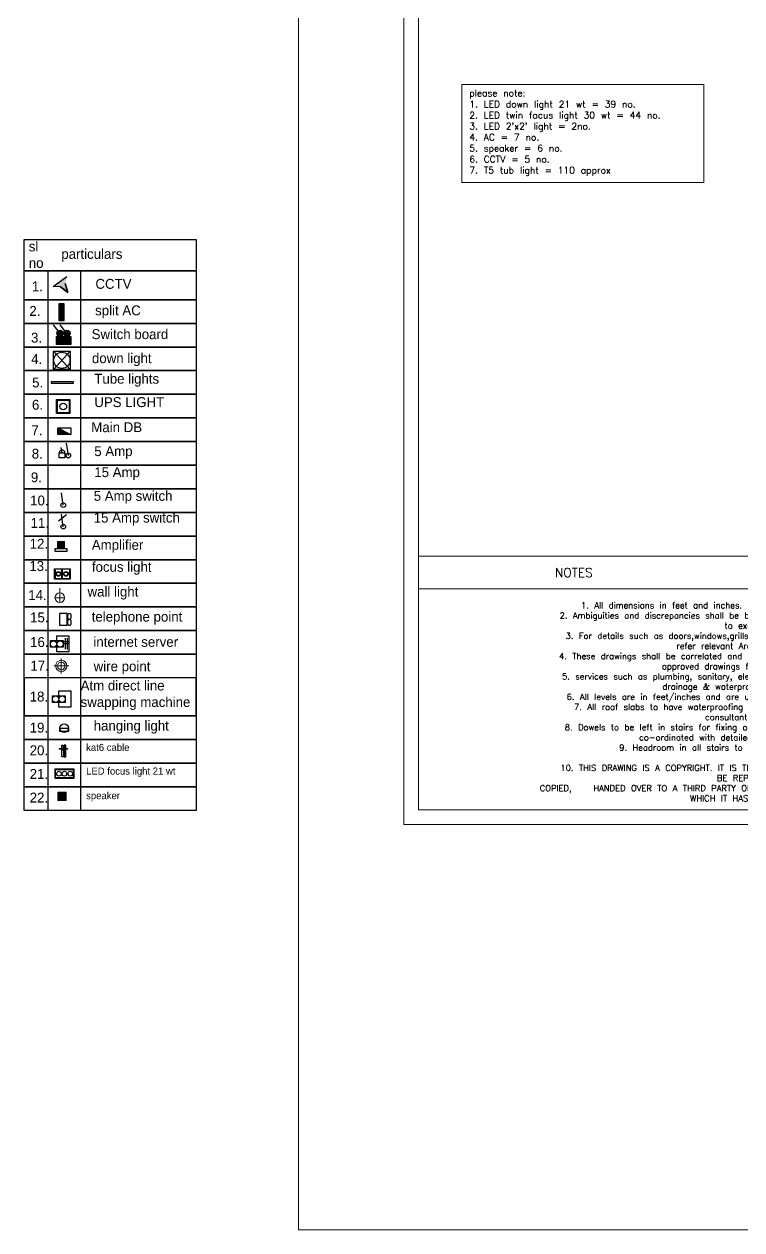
# Model space of a CAD drawing. Header units: inches. Extents: x 111501 to 134888, y 46021 to 52102.
# Drawn here: x 111501 to 112043, y 46021 to 46933 of the extents above; entities that cross this region are included whole.
import ezdxf

# ---------------------------------------------------------------- set-up
doc = ezdxf.new("R2010")
doc.units = ezdxf.units.IN
doc.header["$MEASUREMENT"] = 0
for name, color, linetype, lineweight in [('ceiling light', 5, 'Continuous', 5), ('dimension', 250, 'Continuous', 0), ('electrical 2', 1, 'Continuous', 0), ('furnuture light', 142, 'Continuous', 0), ('SHEET', 7, 'Continuous', 30), ('wall', 7, 'Continuous', 9)]:
    doc.layers.add(name, color=color, linetype=linetype, lineweight=lineweight)
doc.layers.add('electrical layout', color=250, linetype='Continuous')
doc.layers.add('electrical planing', color=251, linetype='Continuous')
doc.styles.get("Standard").update_dxf_attribs({"font": 'txt.shx', "height": 6})

# ---------------------------------------------------------------- blocks, each defined once
blk = doc.blocks.new('cctv')
at = {"layer": 'electrical layout'}
h = blk.add_hatch(color=122, dxfattribs=at)
h.set_gradient(color1=(19, 236, 153), color2=(76, 0, 0), one_color=1)
h.paths.add_polyline_path([(24133.65, 5037.24), (24127.98, 5043.08), (24131.36, 5042.62), (24135.52, 5044.65), (24133.39, 5040.62)])
h = blk.add_hatch(color=122, dxfattribs=at)
h.set_gradient(color1=(19, 236, 153), color2=(76, 0, 0), rotation=90, one_color=1, name='HEMISPHERICAL')
h.paths.add_polyline_path([(24127.98, 5043.08), (24131.36, 5042.62), (24135.52, 5044.65), (24133.39, 5040.62), (24133.65, 5037.24)])
at = {"layer": 'electrical layout', "color": 7}
blk.add_lwpolyline([(24133.39, 5040.62), (24135.52, 5044.65), (24135.52, 5044.65), (24131.36, 5042.62)], dxfattribs=at)
blk = doc.blocks.new('cct')
at = {"linetype": 'ByBlock'}
for p, q in [((-259.9, 4767.2), (-256.1, 4774.3)), ((-256.1, 4774.3), (-256.6, 4780.6)), ((-256.6, 4780.6), (-246.3, 4769.8)), ((-252.5, 4770.7), (-259.9, 4767.2))]:
    blk.add_line(p, q, dxfattribs=at)
at = {"layer": 'electrical planing', "color": 6, "xscale": 1.768501453454219, "yscale": 1.768501453454219, "zscale": 1.768501453454219, "rotation": 179.2941866071456}
blk.add_blockref('cctv', (42530.4, 13162.2), dxfattribs=at)
blk = doc.blocks.new('dgh')
at = {"layer": 'electrical planing', "linetype": 'ByBlock'}
h = blk.add_hatch(color=36, dxfattribs=at)
h.set_gradient(color1=(121, 78, 22), color2=(227, 174, 104), one_color=1, tint=0.65, name='SPHERICAL')
h.paths.add_polyline_path([(-72.26, 1878.91, -1), (-72.26, 1875.82, -1)])
h = blk.add_hatch(color=36, dxfattribs=at)
h.set_gradient(color1=(121, 78, 22), color2=(227, 174, 104), one_color=1, tint=0.65, name='SPHERICAL')
h.paths.add_polyline_path([(-68.91, 1878.91, -1), (-68.91, 1875.82, -1)])
h = blk.add_hatch(color=36, dxfattribs=at)
h.set_gradient(color1=(121, 78, 22), color2=(227, 174, 104), one_color=1, tint=0.65, name='CYLINDER')
h.paths.add_polyline_path([(-74.07, 1871.89), (-74.07, 1875.82), (-66.95, 1875.82), (-66.95, 1871.89)])
at = {"layer": 'electrical planing', "color": 7, "linetype": 'ByBlock'}
for p, q in [((-72.26, 1877.37), (-75.59, 1881.54)), ((-68.91, 1877.37), (-72.24, 1881.54))]:
    blk.add_line(p, q, dxfattribs=at)
blk.add_lwpolyline([(-74.07, 1871.89), (-74.07, 1875.82), (-66.95, 1875.82), (-66.95, 1871.89)], close=True, dxfattribs=at)
for centre in [(-72.26, 1877.37), (-68.91, 1877.37)]:
    blk.add_circle(centre, 1.55, dxfattribs=at)
blk = doc.blocks.new('ac')
h = blk.add_hatch()
h.set_pattern_fill('ANSI34', color=5, scale=0.610107, angle=270, style=0)
h.set_pattern_definition([(315, (22596.1116, 2489.52766), (0.32355821, 0.32355821), []), (315, (22596.1116, 2489.4198), (0.32355821, 0.32355821), []), (315, (22596.1116, 2489.31195), (0.32355821, 0.32355821), []), (315, (22596.1116, 2489.2041), (0.32355821, 0.32355821), [])])
h.paths.add_polyline_path([(24130.22, 5022.76), (24130.22, 5030.99), (24132.75, 5030.99), (24132.75, 5022.76)])
at = {"color": 0, "ltscale": 7}
blk.add_lwpolyline([(24130.22, 5022.76), (24132.75, 5022.76), (24132.75, 5030.99), (24130.22, 5030.99)], close=True, dxfattribs=at)
blk = doc.blocks.new('5 amp')
at = {"color": 6}
blk.add_line((24133.41, 4862.91), (24132.99, 4865.66), dxfattribs=at)
blk.add_lwpolyline([(24132.01, 4862.91), (24134.78, 4862.91), (24134.79, 4860.45), (24132.02, 4860.44)], close=True, dxfattribs=at)
blk.add_arc((24133.4, 4862.91), 1.38, 359.99948, 180.34542, dxfattribs=at)
blk = doc.blocks.new('ampli')
at = {"layer": 'dimension'}
h = blk.add_hatch(color=97, dxfattribs=at)
h.set_gradient(color1=(46, 142, 62), one_color=1, tint=1, name='CURVED')
h.paths.add_polyline_path([(3286.92, 2104.21), (3288, 2105.31), (3282.35, 2105.31), (3283.39, 2104.25, -0.41885)])
h = blk.add_hatch(color=97, dxfattribs=at)
h.set_gradient(color1=(46, 142, 62), rotation=90, one_color=1, tint=1, name='INVCURVED')
h.paths.add_polyline_path([(3282.35, 2099.52), (3283.46, 2100.66, -0.210258), (3282.65, 2102.49, -0.199678), (3283.39, 2104.25), (3282.35, 2105.31)])
h = blk.add_hatch(color=233, dxfattribs=at)
h.set_gradient(color1=(219, 123, 161), one_color=1, tint=1, name='SPHERICAL')
h.paths.add_polyline_path([(3286.92, 2104.21, 0.41885), (3283.39, 2104.25), (3285.17, 2102.41)])
h.paths.add_polyline_path([(3283.46, 2100.66), (3285.17, 2102.41), (3283.39, 2104.25, 0.199678), (3282.65, 2102.49, 0.210258)])
h.paths.add_polyline_path([(3285.17, 2102.41), (3286.85, 2100.69, 0.204601), (3287.62, 2102.49, 0.194044), (3286.92, 2104.21)])
h.paths.add_polyline_path([(3286.85, 2100.69), (3285.17, 2102.41), (3283.46, 2100.66, 0.395179)])
h = blk.add_hatch(color=97, dxfattribs=at)
h.set_gradient(color1=(46, 142, 62), rotation=90, one_color=1, tint=1, name='INVCURVED')
h.paths.add_polyline_path([(3288, 2105.31), (3286.92, 2104.21, -0.194044), (3287.62, 2102.49, -0.204601), (3286.85, 2100.69), (3288, 2099.52)])
h = blk.add_hatch(color=97, dxfattribs=at)
h.set_gradient(color1=(46, 142, 62), one_color=1, tint=1, name='INVCURVED')
h.paths.add_polyline_path([(3288, 2099.52), (3286.85, 2100.69, -0.395179), (3283.46, 2100.66), (3282.35, 2099.52)])
blk.add_lwpolyline([(3280.5, 2099.52), (3289.85, 2099.52), (3289.85, 2097.08), (3280.5, 2097.08)], close=True)
at = {"layer": 'dimension', "color": 7}
for p, q in [((3282.35, 2105.31), (3288, 2099.52)), ((3288, 2105.31), (3282.35, 2099.52))]:
    blk.add_line(p, q, dxfattribs=at)
blk.add_lwpolyline([(3282.35, 2105.31), (3288, 2105.31), (3288, 2099.52), (3282.35, 2099.52)], close=True, dxfattribs=at)
blk.add_circle((3285.14, 2102.49), 2.48, dxfattribs=at)
blk = doc.blocks.new('swr')
at = {"layer": 'electrical planing', "color": 6}
for points in [[(15699.4, -3477.8), (15710.5, -3477.8), (15710.5, -3494.3), (15699.4, -3494.3)], [(15699.9, -3485.4), (15710, -3485.4), (15710, -3478.3), (15699.9, -3478.3)], [(15699.9, -3493.8), (15710, -3493.8), (15710, -3485.7), (15699.9, -3485.7)]]:
    blk.add_lwpolyline(points, close=True, dxfattribs=at)
for centre, radius in [((15704.9, -3481.8), 2.46), ((15704.9, -3481.8), 1.96), ((15704.9, -3489.8), 2.46), ((15704.9, -3489.8), 1.96)]:
    blk.add_circle(centre, radius, dxfattribs=at)
blk = doc.blocks.new('hk')
for centre in [(22586.2, 4640.71), (22589.39, 4640.71)]:
    blk.add_circle(centre, 1.59)
at = {"layer": 'electrical layout', "color": 7, "linetype": 'ByBlock'}
for p, q in [((22587.79, 4642.44), (22587.79, 4644.79)), ((22587.79, 4644.79), (22593.74, 4644.79)), ((22593.74, 4644.79), (22593.74, 4636.79)), ((22587.76, 4636.79), (22587.76, 4639.11)), ((22593.74, 4636.79), (22587.76, 4636.79))]:
    blk.add_line(p, q, dxfattribs=at)
blk.add_lwpolyline([(22584.6, 4639.11), (22584.6, 4642.44), (22590.98, 4642.44), (22590.98, 4639.11)], close=True, dxfattribs=at)
blk = doc.blocks.new('qer')
at = {"layer": 'electrical planing', "color": 7}
for p, q in [((16267.93, -4908.47), (16267.93, -4913.99)), ((16268.92, -4908.47), (16268.92, -4914.16)), ((16267.42, -4910.15), (16269.85, -4910.15)), ((16267.42, -4911.15), (16269.85, -4911.15))]:
    blk.add_line(p, q, dxfattribs=at)
at = {"layer": 'electrical planing', "color": 6}
blk.add_blockref('hk', (-6323.89, -9552.07), dxfattribs=at)
blk = doc.blocks.new('wall light')
at = {"layer": 'furnuture light'}
for p, q in [((16890.32, 24757.67), (16900.23, 24757.67)), ((16896.93, 24760.98), (16896.93, 24754.37))]:
    blk.add_line(p, q, dxfattribs=at)
blk.add_circle((16896.93, 24757.67), 3.3, dxfattribs=at)
blk = doc.blocks.new('POINT')
at = {"layer": 'electrical 2'}
for p, q in [((-3016.11, 3858.19, 29.22), (-3011.02, 3858.19, 29.22)), ((-3013.56, 3860.74, 29.22), (-3013.56, 3855.65, 29.22))]:
    blk.add_line(p, q, dxfattribs=at)
for radius in [1.91, 1.27]:
    blk.add_circle((-3013.56, 3858.19, 29.22), radius, dxfattribs=at)
blk = doc.blocks.new('kat b cable')
at = {"color": 6}
for points in [[(24134.78, 4883.35), (24132.88, 4883.35), (24132.88, 4883.52), (24134.78, 4883.52)], [(24133.78, 4881.56), (24133.4, 4881.56), (24133.39, 4884.31), (24133.77, 4884.31)], [(24134.34, 4884.29), (24134, 4884.29), (24134.01, 4881.56), (24134.35, 4881.56)]]:
    blk.add_lwpolyline(points, close=True, dxfattribs=at)
blk = doc.blocks.new('speaker')
at = {"layer": 'ceiling light'}
h = blk.add_hatch(color=97, dxfattribs=at)
h.set_gradient(color1=(46, 142, 62), one_color=1, tint=1, name='CURVED')
h.paths.add_polyline_path([(24133.57, 5017.97), (24134.22, 5018.64), (24130.77, 5018.64), (24131.41, 5017.99, -0.41885)])
h = blk.add_hatch(color=97, dxfattribs=at)
h.set_gradient(color1=(46, 142, 62), rotation=90, one_color=1, tint=1, name='INVCURVED')
h.paths.add_polyline_path([(24130.77, 5015.11), (24131.45, 5015.8, -0.210258), (24130.96, 5016.92, -0.199678), (24131.41, 5017.99), (24130.77, 5018.64)])
h = blk.add_hatch(color=233, dxfattribs=at)
h.set_gradient(color1=(219, 123, 161), one_color=1, tint=1, name='SPHERICAL')
h.paths.add_polyline_path([(24133.57, 5017.97, 0.41885), (24131.41, 5017.99), (24132.5, 5016.87)])
h.paths.add_polyline_path([(24131.45, 5015.8), (24132.5, 5016.87), (24131.41, 5017.99, 0.199678), (24130.96, 5016.92, 0.210258)])
h.paths.add_polyline_path([(24132.5, 5016.87), (24133.52, 5015.82, 0.204601), (24133.99, 5016.92, 0.194044), (24133.57, 5017.97)])
h.paths.add_polyline_path([(24133.52, 5015.82), (24132.5, 5016.87), (24131.45, 5015.8, 0.395179)])
h = blk.add_hatch(color=97, dxfattribs=at)
h.set_gradient(color1=(46, 142, 62), rotation=90, one_color=1, tint=1, name='INVCURVED')
h.paths.add_polyline_path([(24134.22, 5018.64), (24133.57, 5017.97, -0.194044), (24133.99, 5016.92, -0.204601), (24133.52, 5015.82), (24134.22, 5015.11)])
h = blk.add_hatch(color=97, dxfattribs=at)
h.set_gradient(color1=(46, 142, 62), one_color=1, tint=1, name='INVCURVED')
h.paths.add_polyline_path([(24134.22, 5015.11), (24133.52, 5015.82, -0.395179), (24131.45, 5015.8), (24130.77, 5015.11)])
at = {"layer": 'ceiling light', "color": 7}
for p, q in [((24130.77, 5018.64), (24134.22, 5015.11)), ((24134.22, 5018.64), (24130.77, 5015.11))]:
    blk.add_line(p, q, dxfattribs=at)
blk.add_lwpolyline([(24130.77, 5018.64), (24134.22, 5018.64), (24134.22, 5015.11), (24130.77, 5015.11)], close=True, dxfattribs=at)
blk.add_circle((24132.47, 5016.92), 1.51, dxfattribs=at)

msp = doc.modelspace()

# ---------------------------------------------------------------- hatches: boundary and pattern name
at = {"layer": 'electrical planing', "ltscale": 7}
msp.add_hatch(color=6, dxfattribs=at).paths.add_polyline_path([(111526.24, 46622.23), (111536.02, 46622.23), (111526.24, 46627.34)])

# ---------------------------------------------------------------- linework, layer by layer
at = {"layer": 'electrical planing'}
for p, q in [((111522.82, 46685.24), (111535.58, 46671.57)), ((111535.58, 46685.24), (111522.82, 46671.57)), ((111526.24, 46627.34), (111536.02, 46622.23))]:
    msp.add_line(p, q, dxfattribs=at)
at = {"layer": 'electrical planing', "color": 6, "ltscale": 0.5}
for p, q in [((111534.13, 46606.36), (111532.69, 46615.76)), ((111530.26, 46568.86), (111528.82, 46578.26)), ((111530.26, 46552.58), (111528.82, 46561.98))]:
    msp.add_line(p, q, dxfattribs=at)
at = {"layer": 'electrical planing', "color": 6}
msp.add_line((111526.65, 46556.91), (111532.83, 46561.84), dxfattribs=at)
at = {"layer": 'electrical planing', "color": 7}
for points in [[(111500.69, 46769.74), (111630.64, 46769.74), (111630.64, 46409.49), (111500.69, 46409.49)], [(111500.69, 46769.74), (111630.64, 46769.74), (111630.64, 46746), (111500.69, 46746)], [(111518.76, 46746), (111543.29, 46746), (111543.29, 46338.01), (111518.76, 46338.01)], [(111524.07, 46362.25), (111524.07, 46369.37), (111538.31, 46369.37), (111538.31, 46362.25)], [(111524.51, 46362.69), (111524.51, 46368.92), (111537.86, 46368.92), (111537.86, 46362.69)]]:
    msp.add_lwpolyline(points, close=True, dxfattribs=at)
for points in [[(111500.69, 46724.21), (111500.69, 46746), (111630.64, 46746), (111630.64, 46724.21), (111500.69, 46724.21)], [(111500.69, 46724.21), (111630.64, 46724.21), (111630.64, 46706.34), (111500.69, 46706.34)], [(111500.69, 46706.34), (111630.64, 46706.34), (111630.64, 46688.47), (111500.69, 46688.47)], [(111500.69, 46688.47), (111630.64, 46688.47), (111630.64, 46670.6), (111500.69, 46670.6)], [(111500.69, 46670.6), (111630.64, 46670.6), (111630.64, 46652.73), (111500.69, 46652.73)], [(111500.69, 46652.73), (111630.64, 46652.73), (111630.64, 46634.85), (111500.69, 46634.85)], [(111500.69, 46634.85), (111630.64, 46634.85), (111630.64, 46616.98), (111500.69, 46616.98)], [(111500.69, 46616.98), (111630.64, 46616.98), (111630.64, 46599.11), (111500.69, 46599.11)], [(111500.69, 46599.11), (111630.64, 46599.11), (111630.64, 46581.24), (111500.69, 46581.24)], [(111500.69, 46581.24), (111630.64, 46581.24), (111630.64, 46563.37), (111500.69, 46563.37)], [(111500.69, 46563.37), (111630.64, 46563.37), (111630.64, 46545.5), (111500.69, 46545.5)], [(111500.69, 46545.5), (111630.64, 46545.5), (111630.64, 46527.63), (111500.69, 46527.63)], [(111500.69, 46527.63), (111630.64, 46527.63), (111630.64, 46509.76), (111500.69, 46509.76)], [(111500.69, 46509.76), (111630.64, 46509.76), (111630.64, 46491.89), (111500.69, 46491.89)], [(111500.69, 46491.89), (111630.64, 46491.89), (111630.64, 46474.02), (111500.69, 46474.02)], [(111500.69, 46474.02), (111630.64, 46474.02), (111630.64, 46456.15), (111500.69, 46456.15)], [(111500.69, 46456.15), (111630.64, 46456.15), (111630.64, 46438.28), (111500.69, 46438.28)]]:
    msp.add_lwpolyline(points, dxfattribs=at)
at = {"layer": 'electrical planing'}
for points in [[(111522.82, 46685.24), (111535.58, 46685.24), (111535.58, 46671.57), (111522.82, 46671.57)], [(111522.82, 46685.24), (111535.58, 46685.24), (111535.58, 46671.57), (111522.82, 46671.57)], [(111522.82, 46685.24), (111535.58, 46685.24), (111535.58, 46671.57), (111522.82, 46671.57)], [(111500.69, 46409.49), (111630.64, 46409.49), (111630.64, 46438.28), (111500.69, 46438.28)], [(111500.69, 46409.49), (111630.64, 46409.49), (111630.64, 46391.62), (111500.69, 46391.62)], [(111500.69, 46391.62), (111630.64, 46391.62), (111630.64, 46373.75), (111500.69, 46373.75)], [(111500.69, 46373.75), (111630.64, 46373.75), (111630.64, 46355.88), (111500.69, 46355.88)], [(111500.69, 46355.88), (111630.64, 46355.88), (111630.64, 46338.01), (111500.69, 46338.01)]]:
    msp.add_lwpolyline(points, close=True, dxfattribs=at)
at = {"layer": 'electrical planing', "color": 30}
msp.add_lwpolyline([(111521.24, 46662.02), (111521.24, 46661.2), (111538.07, 46661.2), (111538.07, 46662.02)], close=True, dxfattribs=at)
at = {"layer": 'electrical planing', "color": 6, "linetype": 'ByBlock'}
for points in [[(111525.25, 46648.81), (111535.22, 46648.81), (111535.22, 46638.21), (111525.25, 46638.21)], [(111525.84, 46648.21), (111534.62, 46648.21), (111534.62, 46638.81), (111525.84, 46638.81)], [(111525.84, 46648.21), (111534.62, 46648.21), (111534.62, 46638.81), (111525.84, 46638.81)], [(111525.84, 46648.21), (111534.62, 46648.21), (111534.62, 46638.81), (111525.84, 46638.81)]]:
    msp.add_lwpolyline(points, close=True, dxfattribs=at)
at = {"layer": 'electrical planing', "color": 7, "linetype": 'ByBlock'}
msp.add_lwpolyline([(111526.24, 46622.23), (111526.24, 46627.34), (111536.02, 46627.34), (111536.02, 46622.23)], close=True, dxfattribs=at)
at = {"layer": 'electrical planing', "color": 6}
msp.add_lwpolyline([(111527.43, 46486.95), (111527.43, 46478.07), (111533.22, 46478.07), (111533.22, 46486.95)], close=True, dxfattribs=at)
at = {"layer": 'electrical planing', "color": 140}
msp.add_lwpolyline([(111527.67, 46400.2), (111534.25, 46400.2), (111534.25, 46397.72), (111527.67, 46397.72)], close=True, dxfattribs=at)
at = {"layer": 'electrical planing'}
msp.add_circle((111529.2, 46678.41), 6.14, dxfattribs=at)
msp.add_circle((111529.2, 46678.41), 6.14, dxfattribs=at)
msp.add_circle((111529.2, 46678.41), 6.14, dxfattribs=at)
at = {"layer": 'electrical planing', "color": 6, "linetype": 'ByBlock'}
msp.add_circle((111530.23, 46643.51), 2.56, dxfattribs=at)
at = {"layer": 'electrical planing', "color": 6, "ltscale": 0.5}
for centre in [(111534.13, 46606.36), (111530.26, 46568.86), (111530.26, 46552.58)]:
    msp.add_circle(centre, 1.72, dxfattribs=at)
at = {"layer": 'electrical planing', "color": 140}
msp.add_circle((111530.98, 46400.2), 3.31, dxfattribs=at)
at = {"layer": 'electrical planing', "color": 7}
for centre in [(111527.04, 46365.81), (111531.19, 46365.81), (111535.51, 46365.81)]:
    msp.add_circle(centre, 1.78, dxfattribs=at)
at = {"layer": 'electrical planing', "color": 6, "extrusion": (0, 0, -1)}
for centre in [(111534.88, 46484.74), (111534.88, 46480.24)]:
    msp.add_ellipse(centre, major_axis=(0, 2.24), ratio=0.658121, dxfattribs=at)
at = {"layer": 'SHEET', "color": 0, "lineweight": 5, "ltscale": 25}
for p, q in [((112624.92, 46530.3), (111798.7, 46530.3)), ((112364.68, 46505.69), (111798.7, 46505.69))]:
    msp.add_line(p, q, dxfattribs=at)
for points in [[(111787.64, 46327.43), (112635.98, 46327.43), (112635.98, 48100.82), (111787.64, 48100.82)], [(111798.7, 46338.49), (112624.92, 46338.49), (112624.92, 48089.76), (111798.7, 48089.76)]]:
    msp.add_lwpolyline(points, close=True, dxfattribs=at)
at = {"layer": 'wall', "lineweight": 5}
for points in [[(111708.02, 50109.69), (121840.05, 50109.69), (121840.05, 46020.82), (111708.02, 46020.82)], [(111831.46, 46886.93), (112014.37, 46886.93), (112014.37, 46812.95), (111831.46, 46812.95)]]:
    msp.add_lwpolyline(points, close=True, dxfattribs=at)

# ---------------------------------------------------------------- block references
at = {"layer": 'electrical planing', "xscale": 0.8673721931912076, "yscale": 0.8673721931912076, "zscale": 0.8673721931912076, "rotation": 82.87826301745902}
msp.add_blockref('cct', (115664.79, 46440.89), dxfattribs=at)
at = {"layer": 'electrical planing', "color": 6}
for name, p, xscale, yscale, zscale in [('ac', (74512.45, 39003.83), 1.533948984344423, 1.533948984344423, 1.533948984344423), ('5 amp', (74509.97, 39148.91), 1.533948984344423, 1.533948984344423, 1.533948984344423), ('kat b cable', (34400.13, 30777.33), 3.195943613216847, 3.195943613216847, 3.195943613216847), ('speaker', (68850.96, 37476.24), 1.768501453454218, 1.768501453454218, 1.768501453454218)]:
    msp.add_blockref(name, p, dxfattribs=dict(at, xscale=xscale, yscale=yscale, zscale=zscale))
at = {"layer": 'electrical planing'}
for name, p, xscale, yscale, zscale in [('dgh', (111638.71, 43818.97), 1.533948984344423, 1.533948984344423, 1.533948984344423), ('qer', (86577.41, 53997.67), 1.533948984344423, 1.533948984344423, 1.533948984344423), ('POINT', (118232.46, 37864.66, -65), 2.224518280712877, 2.224518280712877, 2.224518280712877), ('hk', (76878.41, 39303.5), 1.533948984344423, 1.533948984344423, 1.533948984344423)]:
    msp.add_blockref(name, p, dxfattribs=dict(at, xscale=xscale, yscale=yscale, zscale=zscale))
at = {"layer": 'electrical planing', "color": 1, "xscale": 0.9358733424855766, "yscale": 0.9358733424827863, "zscale": 0.935873342482502}
msp.add_blockref('ampli', (108454.04, 44571.13), dxfattribs=at)
at = {"layer": 'electrical planing', "color": 6, "xscale": 0.7115832568117094, "yscale": 0.7115832568117094, "zscale": 0.7115832568117094, "rotation": 90}
msp.add_blockref('swr', (109049, 35341.51, 17.54), dxfattribs=at)
at = {"layer": 'electrical planing', "linetype": 'ByBlock', "xscale": 1.101733515267052, "yscale": 1.101733515267052, "zscale": 1.101733515267052, "rotation": 270}
msp.add_blockref('wall light', (84251.27, 65114.79), dxfattribs=at)

# ---------------------------------------------------------------- texts
at = {"layer": 'electrical layout', "color": 0, "insert": (111837.14, 46882.96), "char_height": 5, "width": 175.0119, "attachment_point": 1}
msp.add_mtext("please note:\\P1. LED down light 21 wt = 39 no.\\P2. LED twin focus light 30 wt = 44 no.\\P3. LED 2'x2' light = 2no.\\P4. AC = 7 no.\\P5. speaker = 6 no.\\P6. CCTV = 5 no.\\P7. T5 tub light = 110 approx", dxfattribs=at)
at = {"layer": 'electrical planing', "color": 7, "attachment_point": 1}
for s, insert, char_height, width in [('{\\fViner Hand ITC|b0|i0|c0|p66;sl\\Pno}', (111504.2, 46768.25), 7.487, 17.5256), ('{\\fViner Hand ITC|b0|i0|c0|p66;particulars}', (111528.79, 46762.59), 7.487, 17.5256), ('{\\fViner Hand ITC|b0|i0|c0|p66;1.}', (111506.53, 46738.09), 7.487, 17.5256), ('{\\fViner Hand ITC|b0|i0|c0|p66;CCTV}', (111554.59, 46739.96), 7.487, 66.8826), ('{\\fViner Hand ITC|b0|i0|c0|p66;2.}', (111504.65, 46719.5), 7.487, 17.5256), ('{\\fViner Hand ITC|b0|i0|c0|p66;split AC}', (111554.34, 46719.89), 7.487, 66.8826), ('{\\fViner Hand ITC|b0|i0|c0|p66;3.}', (111505.89, 46699.27), 7.487, 17.5256), ('{\\fViner Hand ITC|b0|i0|c0|p66;Switch board}', (111551.71, 46701.91), 7.487, 66.8826), ('{\\fViner Hand ITC|b0|i0|c0|p66;4.}', (111506.03, 46683.21), 7.487, 17.5256), ('{\\fViner Hand ITC|b0|i0|c0|p66;down light }', (111551.94, 46683.76), 7.487, 66.8826), ('{\\fViner Hand ITC|b0|i0|c0|p66;Tube lights}', (111553.71, 46668.21), 7.487, 86.62), ('{\\fViner Hand ITC|b0|i0|c0|p66;5.}', (111506.75, 46665.39), 7.487, 17.5256), ('{\\fViner Hand ITC|b0|i0|c0|p66;UPS LIGHT}', (111553.71, 46650.53), 7.487, 86.62), ('{\\fViner Hand ITC|b0|i0|c0|p66;6.}', (111506.59, 46648.54), 7.487, 17.5256), ('{\\fViner Hand ITC|b0|i0|c0|p66;Main DB}', (111551.44, 46631.56), 7.487, 86.62), ('{\\fViner Hand ITC|b0|i0|c0|p66;7.}', (111506.22, 46629.27), 7.487, 17.5256), ('{\\fViner Hand ITC|b0|i0|c0|p66;5 Amp}', (111553.71, 46613.45), 7.487, 66.8826), ('{\\fViner Hand ITC|b0|i0|c0|p66;8.}', (111506.44, 46611.56), 7.487, 17.5256), ('{\\fViner Hand ITC|b0|i0|c0|p66;15 Amp}', (111553.71, 46597.57), 7.487, 66.8826), ('{\\fViner Hand ITC|b0|i0|c0|p66;9.}', (111505.79, 46593.66), 7.487, 17.5256), ('{\\fViner Hand ITC|b0|i0|c0|p66;10.}', (111505.23, 46576.15), 7.487, 17.5256), ('{\\fViner Hand ITC|b0|i0|c0|p66;5 Amp switch}', (111553.27, 46579.63), 7.487, 66.8826), ('{\\fViner Hand ITC|b0|i0|c0|p66;11.}', (111505.57, 46559.18), 7.487, 17.5256), ('{\\fViner Hand ITC|b0|i0|c0|p66;15 Amp switch}', (111553.27, 46563.18), 7.487, 66.8826), ('{\\fViner Hand ITC|b0|i0|c0|p66;12.}', (111504.85, 46543.45), 7.487, 17.5256), ('{\\fViner Hand ITC|b0|i0|c0|p66;Amplifier}', (111551.83, 46542.6), 7.487, 86.62), ('{\\fViner Hand ITC|b0|i0|c0|p66;13.}', (111504.62, 46526.62), 7.487, 17.5256), ('{\\fViner Hand ITC|b0|i0|c0|p66;focus light}', (111551.9, 46525.96), 7.487, 86.62), ('{\\fViner Hand ITC|b0|i0|c0|p66;14.}', (111503.77, 46504.59), 7.487, 17.5256), ('{\\fViner Hand ITC|b0|i0|c0|p66;wall light}', (111548.6, 46507.22), 7.487, 86.62), ('{\\fViner Hand ITC|b0|i0|c0|p66;15.}', (111505.2, 46487.73), 7.487, 17.5256), ('{\\fViner Hand ITC|b0|i0|c0|p66;telephone point}', (111551.74, 46488.3), 7.487, 100.8622), ('{\\fViner Hand ITC|b0|i0|c0|p66;16.}', (111505.2, 46469.1), 7.487, 17.5256), ('{\\fViner Hand ITC|b0|i0|c0|p66;internet server}', (111553.03, 46469.23), 7.487, 100.8622), ('{\\fViner Hand ITC|b0|i0|c0|p66;17.}', (111505.42, 46451.22), 7.487, 17.5256), ('{\\fViner Hand ITC|b0|i0|c0|p66;wire point}', (111553.25, 46450.77), 7.487, 100.8622), ('{\\fViner Hand ITC|b0|i0|c0|p66;Atm direct line\\Pswapping machine}', (111543.39, 46436.24), 7.487, 100.8622), ('{\\fViner Hand ITC|b0|i0|c0|p66;18.}', (111504.89, 46427.87), 7.487, 17.5256), ('{\\fViner Hand ITC|b0|i0|c0|p66;19.}', (111504.89, 46404.38), 7.487, 17.5256), ('{\\fViner Hand ITC|b0|i0|c0|p66;hanging light}', (111553.25, 46405.9), 7.487, 100.8622), ('{\\fViner Hand ITC|b0|i0|c0|p66;20.}', (111504.89, 46387.22), 7.487, 17.5256), ('{\\fViner Hand ITC|b0|i0|c0|p66;kat6 cable}', (111547.52, 46388.35), 5.3774, 48.0373), ('{\\fViner Hand ITC|b0|i0|c0|p66;21.}', (111504.89, 46369.35), 7.487, 17.5256), ('{\\fViner Hand ITC|b0|i0|c0|p66;LED focus light 21 wt}', (111547.52, 46370.48), 5.3774, 75.3579), ('{\\fViner Hand ITC|b0|i0|c0|p66;22.}', (111504.89, 46351.48), 7.487, 17.5256), ('{\\fViner Hand ITC|b0|i0|c0|p66;speaker}', (111547.52, 46351.92), 5.3774, 75.3579)]:
    msp.add_mtext(s, dxfattribs=dict(at, insert=insert, char_height=char_height, width=width))
at = {"layer": 'SHEET', "color": 0, "lineweight": 5, "attachment_point": 5}
for s, insert, char_height, width in [('{\\H0.7553x;NOTES}', (111916.05, 46517.85), 8.9254, 79.4726), ("\\pi-0.13273,l0.14982,t18.435;1.^IAll dimensions in feet and inches.   Dimensions to be read not measured. \\P2.^IAmbiguities and discrepancies shall be brought to  the notice of the Architects prior \\P\\pt0.14982;to execution.\\P\\pt18.435;3.^IFor details such as doors,windows,grills,gates,handrails, railings,flooring pattern etc.\\P\\pt0.14982; refer relevant Architectural drawings. \\P\\pt18.435;4.^IThese drawings shall be correlated and read in conjuction with  relevant consultant's\\P\\pt0.14982; approved drawings for structural members, \\P\\pt18.435;5.^Iservices such as plumbing, sanitary, electrical, airconditioning,  ventilation, rainwater\\P\\pt0.14982; drainage & waterproofing and landscaping.\\P\\pt18.435;6.^IAll levels are in feet/inches and are unfinished levels unless  specified otherwise. \\P7.^IAll roof slabs to have waterproofing and insulation treatment as  per services \\P\\pt0.14982;consultant's  drawing. \\P\\pt18.435;8.^IDowels to be left in stairs for fixing of handrails later. Concreting in toilets to be\\P\\pt0.14982; co-ordinated with detailed toilet  drawings. drawings. \\P\\pt18.435;9.^IHeadroom in all stairs to be checked prior to concreting.\\P\\pi0,l0,t0;\\P\\pi-0.13273,l0.14982,t18.435;10.^ITHIS DRAWING IS A COPYRIGHT. IT IS THE PROPERTY OF ARCHITECTS AND IS NOT TO \\P\\pt0.14982;BE REPRODUCED\\PCOPIED,    HANDED OVER TO A THIRD PARTY OR USED FOR ANY PIRPOSE OTHER THAN THAT FOR \\PWHICH IT HAS BEEN LOANED.", (112050.73, 46420.12), 4.60877, 497.3957)]:
    msp.add_mtext(s, dxfattribs=dict(at, insert=insert, char_height=char_height, width=width))

doc.saveas('drawing.dxf')
